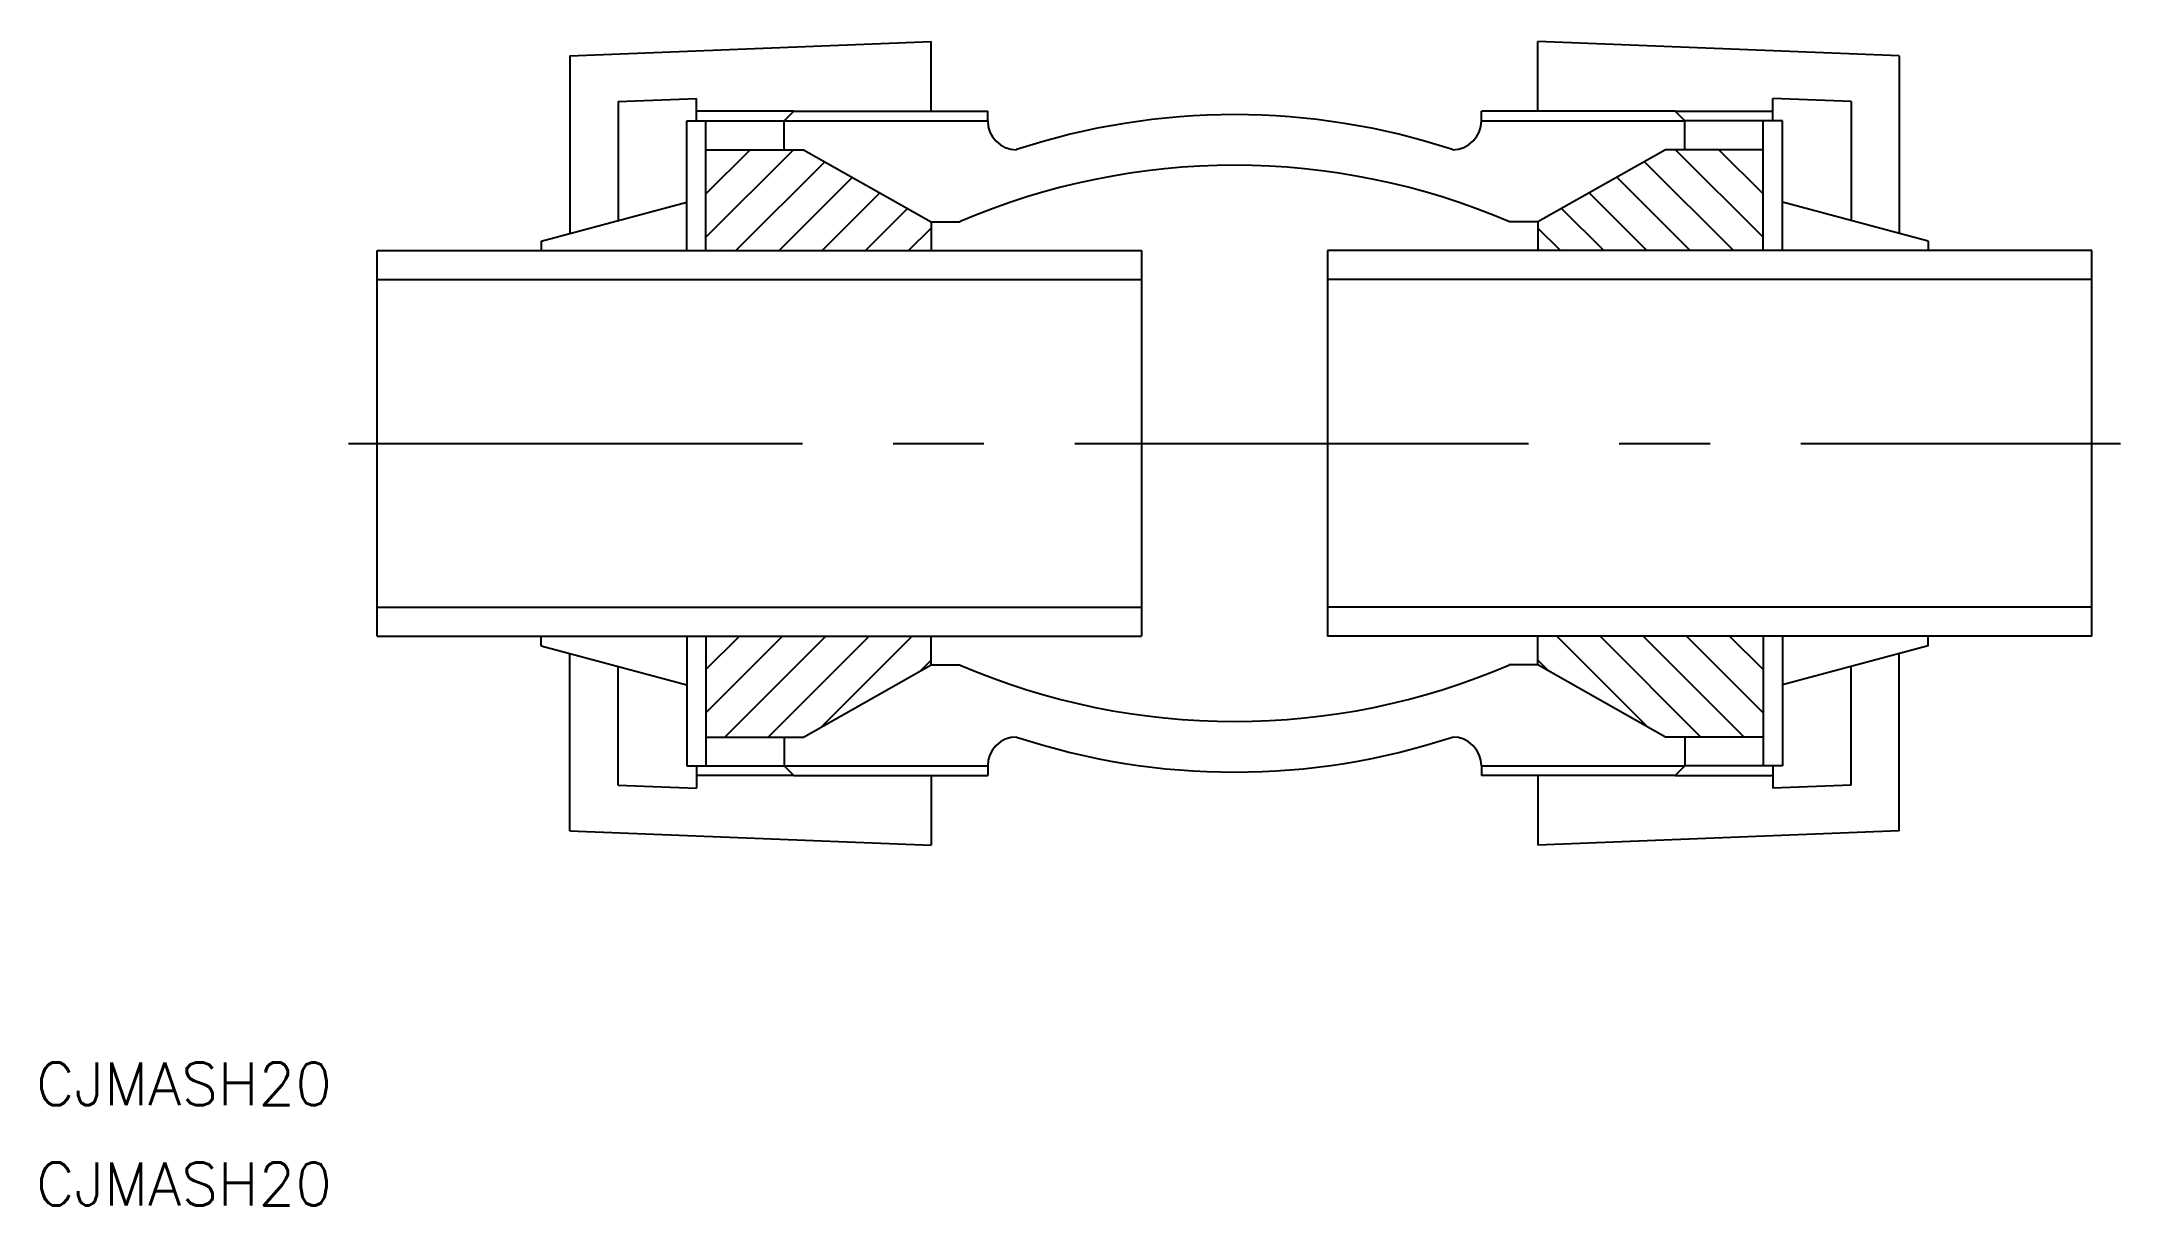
# Model space of a CAD drawing. Extents: x -83 to 62, y -53 to 28.
import ezdxf

# ---------------------------------------------------------------- set-up
doc = ezdxf.new("R2010")
doc.units = 0
doc.linetypes.add('CENTER', pattern=[50.8, 31.75, -6.35, 6.35, -6.35])
doc.layers.get('0').update_dxf_attribs({"linetype": 'CONTINUOUS'})
doc.layers.add('CENTER', color=1, linetype='CENTER')
doc.styles.get("Standard").update_dxf_attribs({"font": 'txt.shx', "height": 3, "bigfont": 'bigfont.shx'})

msp = doc.modelspace()

# ---------------------------------------------------------------- linework, layer by layer
at = {"color": 7, "linetype": 'CONTINUOUS'}
for p, q in [((-46.5, 27.1), (-21.22, 28.1)), ((-21.22, 23.23), (-21.22, 28.1)), ((46.5, 27.1), (21.22, 28.1)), ((21.22, 23.23), (21.22, 28.1)), ((-46.5, 27.1), (-46.5, 14.69)), ((46.5, 27.1), (46.5, 14.69)), ((-43.13, 23.91), (-37.65, 24.12)), ((-43.13, 23.91), (-43.13, 15.6)), ((-37.65, 22.56), (-37.65, 24.12)), ((43.13, 23.91), (37.65, 24.12)), ((37.65, 22.56), (37.65, 24.12)), ((43.13, 23.91), (43.13, 15.6)), ((-38.33, 13.48), (-38.33, 22.56)), ((-38.33, 22.56), (-31.5, 22.56)), ((-36.98, 13.48), (-36.98, 22.56)), ((-31.5, 22.56), (-30.83, 23.23)), ((-31.5, 20.54), (-31.5, 22.56)), ((-30.83, 23.23), (-17.27, 23.23)), ((-17.27, 22.56), (-17.27, 23.23)), ((30.83, 23.23), (17.27, 23.23)), ((17.27, 22.56), (17.27, 23.23)), ((31.5, 22.56), (30.83, 23.23)), ((38.33, 22.56), (31.5, 22.56)), ((31.5, 20.54), (31.5, 22.56)), ((36.98, 13.48), (36.98, 22.56)), ((38.33, 13.48), (38.33, 22.56)), ((-36.98, 20.54), (-30.16, 20.54)), ((-30.16, 20.54), (-21.22, 15.5)), ((30.16, 20.54), (21.22, 15.5)), ((36.98, 20.54), (30.16, 20.54)), ((-48.52, 14.15), (-38.33, 16.88)), ((48.52, 14.15), (38.33, 16.88)), ((-21.22, 15.5), (-21.22, 13.48)), ((-21.22, 15.5), (-19.2, 15.5)), ((21.22, 15.5), (19.2, 15.5)), ((21.22, 15.5), (21.22, 13.48)), ((-59.98, 13.48), (-6.5, 13.48)), ((-59.98, -13.48), (-59.98, 13.48)), ((-48.52, 14.15), (-48.52, 13.48)), ((-6.5, 13.48), (-6.5, -13.48)), ((59.98, 13.48), (6.5, 13.48)), ((6.5, 13.48), (6.5, -13.48)), ((48.52, 14.15), (48.52, 13.48)), ((59.98, -13.48), (59.98, 13.48)), ((-59.98, 11.46), (-6.5, 11.46)), ((59.98, 11.46), (6.5, 11.46)), ((-59.98, -11.46), (-6.5, -11.46)), ((59.98, -11.46), (6.5, -11.46)), ((-59.98, -13.48), (-6.5, -13.48)), ((-48.52, -14.15), (-48.52, -13.48)), ((-48.52, -14.15), (-38.33, -16.88)), ((-38.33, -13.48), (-38.33, -22.56)), ((-36.98, -13.48), (-36.98, -22.56)), ((-21.22, -15.5), (-21.22, -13.48)), ((59.98, -13.48), (6.5, -13.48)), ((21.22, -15.5), (21.22, -13.48)), ((36.98, -13.48), (36.98, -22.56)), ((38.33, -13.48), (38.33, -22.56)), ((48.52, -14.15), (38.33, -16.88)), ((48.52, -14.15), (48.52, -13.48)), ((-46.5, -27.1), (-46.5, -14.69)), ((-43.13, -23.91), (-43.13, -15.6)), ((-30.16, -20.54), (-21.22, -15.5)), ((-21.22, -15.5), (-19.2, -15.5)), ((21.22, -15.5), (19.2, -15.5)), ((30.16, -20.54), (21.22, -15.5)), ((43.13, -23.91), (43.13, -15.6)), ((46.5, -27.1), (46.5, -14.69)), ((-36.98, -20.54), (-30.16, -20.54)), ((-31.5, -20.54), (-31.5, -22.56)), ((36.98, -20.54), (30.16, -20.54)), ((31.5, -20.54), (31.5, -22.56)), ((-38.33, -22.56), (-31.5, -22.56)), ((-37.65, -22.56), (-37.65, -24.12)), ((-31.5, -22.56), (-30.83, -23.23)), ((-30.83, -23.23), (-17.27, -23.23)), ((-21.22, -23.23), (-21.22, -28.1)), ((-17.27, -22.56), (-17.27, -23.23)), ((17.27, -22.56), (17.27, -23.23)), ((30.83, -23.23), (17.27, -23.23)), ((21.22, -23.23), (21.22, -28.1)), ((31.5, -22.56), (30.83, -23.23)), ((38.33, -22.56), (31.5, -22.56)), ((37.65, -22.56), (37.65, -24.12)), ((-43.13, -23.91), (-37.65, -24.12)), ((43.13, -23.91), (37.65, -24.12)), ((-46.5, -27.1), (-21.22, -28.1)), ((46.5, -27.1), (21.22, -28.1))]:
    msp.add_line(p, q, dxfattribs=at)
at = {"color": 3, "linetype": 'CONTINUOUS'}
for p, q in [((-30.83, 23.23), (-37.65, 23.23)), ((-31.5, 22.56), (-17.27, 22.56)), ((17.27, 22.56), (31.5, 22.56)), ((30.83, 23.23), (37.65, 23.23)), ((-36.98, 14.42), (-30.86, 20.54)), ((-36.98, 17.44), (-33.89, 20.54)), ((-36.98, 20.47), (-36.91, 20.54)), ((36.98, 14.42), (30.86, 20.54)), ((36.98, 17.44), (33.89, 20.54)), ((36.98, 20.47), (36.91, 20.54)), ((-34.9, 13.48), (-28.67, 19.7)), ((34.9, 13.48), (28.67, 19.7)), ((-31.87, 13.48), (-26.74, 18.61)), ((-28.85, 13.48), (-24.81, 17.52)), ((28.85, 13.48), (24.81, 17.52)), ((31.87, 13.48), (26.74, 18.61)), ((-25.83, 13.48), (-22.87, 16.43)), ((25.83, 13.48), (22.87, 16.43)), ((-22.8, 13.48), (-21.22, 15.06)), ((22.8, 13.48), (21.22, 15.06)), ((-36.98, -18.84), (-31.62, -13.48)), ((-36.98, -15.82), (-34.64, -13.48)), ((-35.65, -20.54), (-28.6, -13.48)), ((-32.63, -20.54), (-25.57, -13.48)), ((-28.9, -19.83), (-22.55, -13.48)), ((28.9, -19.83), (22.55, -13.48)), ((32.63, -20.54), (25.57, -13.48)), ((35.65, -20.54), (28.6, -13.48)), ((36.98, -18.84), (31.62, -13.48)), ((36.98, -15.82), (34.64, -13.48)), ((-21.97, -15.92), (-21.22, -15.17)), ((21.97, -15.92), (21.22, -15.17)), ((-30.83, -23.23), (-37.65, -23.23)), ((-31.5, -22.56), (-17.27, -22.56)), ((17.27, -22.56), (31.5, -22.56)), ((30.83, -23.23), (37.65, -23.23))]:
    msp.add_line(p, q, dxfattribs=at)
at = {"color": 7, "linetype": 'CONTINUOUS'}
for centre, radius, start, end in [((-15.25, 22.56), 2.02, 180, 270), ((0, -25.72), 48.71, 71.757, 108.243), ((15.25, 22.56), 2.02, 270, 360), ((0, -29.26), 48.71, 66.7858, 113.2142), ((0, 29.26), 48.71, 246.7858, 293.2142), ((-15.25, -22.56), 2.02, 90, 180), ((0, 25.72), 48.71, 251.757, 288.243), ((15.25, -22.56), 2.02, 0, 90)]:
    msp.add_arc(centre, radius, start, end, dxfattribs=at)
at = {"layer": 'CENTER', "color": 1, "linetype": 'CENTER'}
msp.add_line((-61.98, 0), (61.98, 0), dxfattribs=at)

# ---------------------------------------------------------------- texts
at = {"color": 7, "linetype": 'CONTINUOUS'}
for p in [(-83.85, -46.29), (-83.85, -53.29)]:
    msp.add_text('CJMASH20', height=3, dxfattribs=at).set_placement(p)

doc.saveas('drawing.dxf')
